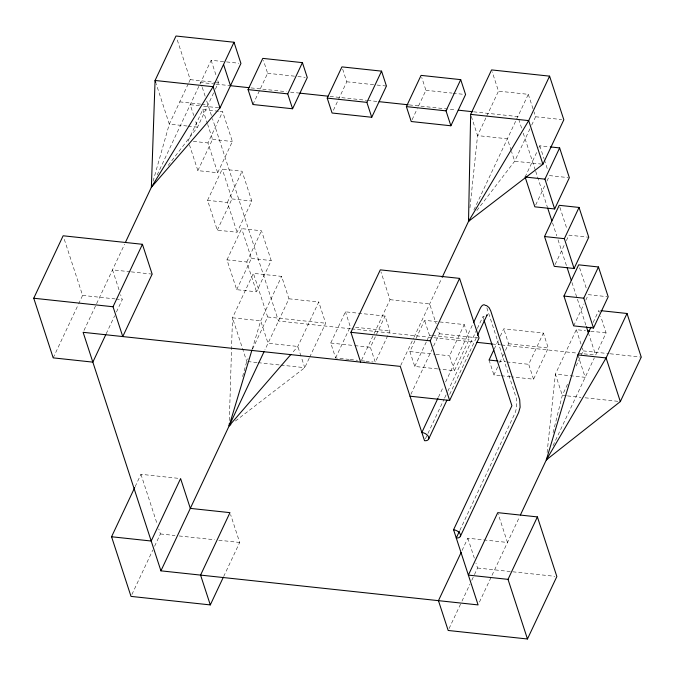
<?xml version="1.0" encoding="UTF-8"?>
<svg xmlns="http://www.w3.org/2000/svg" width="675" height="675" viewBox="0 0 675 675"><rect width="100%" height="100%" fill="white"/><g stroke="black" fill="none" stroke-linecap="round" stroke-linejoin="round"><path stroke-width="0.51" stroke-dasharray="3.38 2.53" d="M229.331 420.576L232.495 317.807L253.412 273.35L281.635 276.379L288.942 298.797L264.904 349.895M469.96 207.765L477.571 135.599L486.287 117.07M547.104 452.571L555.382 374.127L576.307 329.67L585.554 330.657M553.07 432.658L562.309 395.348L567.65 383.999M242.612 376.532L246.729 361.437L248.062 358.602M153.073 181.271L169.307 124.107L188.485 83.354M252.222 349.102L260.71 320.836L281.635 276.379M53.198 357.868L78.14 304.872M78.587 303.927L82.595 295.414L64.108 238.764M188.924 82.426L190.223 79.65L176.639 37.994M84.012 330.421L124.571 244.232M157.165 174.952L211.14 60.269L225.526 61.813M218.472 111.257L202.821 109.578L188.131 140.805L189.101 143.792M213.654 92.872L197.53 127.136L167.392 166.404M215.401 89.168L218.447 82.679L217.814 80.73M106.203 333.737L114.666 315.757M116.446 311.977L122.234 299.675L120.614 294.705M189.43 144.779L197.859 170.623L217.679 172.749L207.951 142.94L222.649 111.713L219.518 111.375M197.859 170.623L212.549 139.396L207.689 124.487M217.679 172.749L232.377 141.522L222.649 111.713M207.546 200.332L222.244 169.104L242.063 171.239L251.792 201.049L237.094 232.276L217.274 230.15L207.546 200.332L227.374 202.466L237.094 232.276M252.939 104.515L267.629 73.288L263.419 60.362M227.374 202.466L242.063 171.239M217.274 230.15L231.972 198.922L222.244 169.104M226.969 259.858L241.658 228.631L261.487 230.766L271.207 260.575L256.517 291.802L236.689 289.676L226.969 259.858L246.788 261.993L256.517 291.802M135.16 486.608L140.948 474.306L178.504 478.347M246.788 261.993L261.487 230.766M236.689 289.676L251.387 258.449L241.658 228.631M333.382 110.261L346.781 81.785L342.571 68.867M131.903 594.506L152.828 550.024M154.609 546.244L160.397 533.942L158.777 528.972M252.517 349.144L267.646 316.988L253.412 273.35M288.942 298.797L318.752 301.995L297.827 346.452L291.651 353.59M412.104 119.686L417.285 108.658M418.584 105.907L425.933 90.29L421.715 77.372M309.201 358.214L304.754 367.673L234.157 421.985M309.648 357.269L325.671 323.215L318.752 301.995M349.169 359.404L335.61 357.944L330.742 343.035L345.44 311.816L385.087 316.069L389.948 330.978L388.167 334.766M223.661 576.526L239.692 542.455L230.614 514.628M335.61 357.944L350.3 326.717L345.44 311.816M361.53 360.231L390.023 299.675L380.945 271.848M387.72 335.711L375.258 362.205L370.389 347.296L385.087 316.069M486.726 116.142L498.496 91.142L492.202 71.845M400.731 365.437L413.64 337.998M414.087 337.053L441.728 278.311M473.884 209.976L528.297 94.34L498.496 91.142M437.712 368.921L414.762 366.449L409.894 351.54L424.592 320.313L464.24 324.574L469.1 339.483L454.402 370.71L438.758 369.031M414.762 366.449L426.338 341.845M426.786 340.9L429.452 335.222L424.592 320.313M529.942 128.798L514.688 161.215L476.862 210.507M531.689 125.094L535.612 116.758L534.018 111.881M410.898 394.31L431.831 349.836M433.612 346.047L439.4 333.745L437.451 327.788M525.116 177.01L537.216 151.293M538.945 147.623L539.806 145.783L549.197 146.796M454.402 370.71L449.542 355.801L464.24 324.574M438.446 397.178L443.391 386.682M445.635 381.915L473.015 323.73M425.427 438.809L444.234 398.841M444.682 397.887L447.373 392.175M447.82 391.23L476.93 329.366M477.377 328.413L482.878 316.744L484.312 316.685M535.705 204.989L545.214 184.781M546.944 181.111L549.534 175.601L568.316 177.618M449.668 394.411L476.997 336.319M494.235 349.026L498.555 339.837M500.285 336.167L503.744 328.818L543.383 333.079L548.252 347.988L533.554 379.215L511.65 376.861M500.167 375.629L493.914 374.954L497.914 366.441M499.702 362.652L503.71 354.139M505.491 350.35L508.604 343.727L503.744 328.818M555.12 264.516L564.629 244.316M566.359 240.637L568.949 235.128L587.731 237.144M533.554 379.215L528.694 364.306L543.383 333.079M459.852 530.356L514.612 413.977A11.99 4.725 -83.9 0 0 515.987 397.102L486.945 308.078A11.99 4.725 -83.9 0 0 486.557 307.074M462.046 550.505L467.834 538.203L507.482 542.464L498.083 513.641M573.674 325.882L584.052 303.843M585.773 300.164L588.372 294.654L607.154 296.671M449.061 628.577L461.531 602.083M461.978 601.138L469.994 584.103M471.774 580.314L474.002 575.589M474.449 574.636L477.562 568.013L475.943 563.043M593.131 322.498L598.792 310.458L599.434 312.407M576.104 366.027L583.225 350.89L582.28 347.996M479.427 602.075L519.539 516.839M553.036 445.66L594.337 357.877M578.18 353.219L595.645 355.101L606.108 332.868L600.699 316.305M483.064 316.727L483.621 318.963M226.555 61.923L238.882 63.247M267.629 73.288L296.84 76.427M297.886 76.537L305.193 77.321M346.781 81.785L375.992 84.923M377.038 85.042L386.429 86.046M425.933 90.29L452.014 93.091M453.06 93.209L464.535 94.441M190.223 79.65L215.308 82.342M216.354 82.46L218.447 82.679M535.612 116.758L561.735 119.568M215.063 84.037L200.678 82.493L201.952 86.392M216.093 84.147L230.479 85.7M251.032 87.902L286.369 91.699M290.537 92.146L299.928 93.158M330.075 96.398L366.559 100.313M367.605 100.432L378.034 101.554M409.227 104.903L456.14 109.941M473.648 111.822L517.835 116.572L521.969 129.237M179.769 101.874L200.669 104.119M201.715 104.237L207.984 104.912M199.463 105.713L190.215 104.718L193.717 115.442M203.58 106.161L220.016 107.924M187.076 126.014L169.307 124.107L156.043 83.438M188.123 126.124L197.53 127.136L194.982 119.34M541.865 164.135L514.688 161.215L511.507 151.47M212.549 139.396L232.377 141.522M193.345 141.37L207.951 142.94M231.972 198.922L251.792 201.049M251.387 258.449L271.207 260.575M130.25 271.763L112.514 269.857L119.315 290.731M131.287 271.873L152.153 274.118M390.023 299.675L429.671 303.936L436.16 323.806M590.692 331.214L606.108 332.868M82.595 295.414L114.936 298.89M115.973 299L122.234 299.675M439.4 333.745L478.001 337.897M267.646 316.988L325.671 323.215M583.225 350.89L609.128 353.675M610.166 353.784L641.25 357.126M355.523 327.282L389.948 330.978M429.452 335.222L431.544 335.45M432.582 335.559L469.1 339.483M508.604 343.727L548.252 347.988M350.612 328.767L278.488 321.022L212.439 118.555M351.658 328.885L474.559 342.09M492.235 343.988L500.572 344.883M501.609 344.993L577.15 353.109M330.742 343.035L353.7 345.507M354.738 345.617L370.389 347.296M409.894 351.54L434.936 354.232M435.983 354.341L449.542 355.801M498.437 361.058L505.744 361.842M506.782 361.952L528.694 364.306M350.215 359.513L357.522 360.298M361.69 360.745L364.821 361.083M365.867 361.201L373.165 361.986M501.213 375.739L510.604 376.751M247.767 361.555L257.091 362.551M258.128 362.669L279.889 365.006M280.918 365.116L304.754 367.673L301.295 357.067M566.452 395.795L562.309 395.348L555.382 374.127L585.191 377.325L578.197 355.885M567.489 395.904L580.956 397.347M585.098 397.794L620.333 401.583M160.397 533.942L175.011 535.511M179.179 535.958L214.65 539.772M218.827 540.219L239.692 542.455M477.562 568.013L554.766 576.315M528.297 94.34L533.706 110.911M539.806 145.783L544.025 158.709M544.345 159.697L547.585 169.636M559.879 207.301L567.008 229.163M579.614 267.823L586.423 288.689M523.243 133.135L535.376 170.345M535.705 171.34L547.358 207.056M552.53 222.91L556.74 235.837M558.039 239.811L566.772 266.591M571.944 282.437L586.111 325.865M588.338 332.682L595.645 355.101M576.307 329.67L581.968 347.034M511.194 150.491L507.381 138.797L477.571 135.599L470.964 115.341M489.046 360.045L493.914 374.954M467.834 538.203L474.322 558.082M211.14 60.269L216.219 75.862M300.974 356.096L297.827 346.452L268.026 343.246L260.71 320.836L232.495 317.807L246.729 361.437M202.264 87.37L205.445 97.116M206.719 101.014L212.119 117.577M202.821 109.578L207.36 123.491M140.948 474.306L157.157 524.002"/><path stroke-width="1.01" d="M468.745 219.274L468.526 221.366L542.911 164.244L563.827 119.787L549.593 76.148L491.569 69.913L470.652 114.37L468.526 221.366L442.176 277.358M229.238 423.723L229.171 425.815L230.833 424.541M251.918 350.106L229.171 425.815L290.967 354.392M600.885 310.677L627.016 313.487L641.25 357.126L620.333 401.583L546.337 459.894L577.876 354.907L590.954 327.122M105.764 334.682L92.846 362.129L53.198 357.868L33.75 298.232L63.138 235.778L142.425 244.299L152.153 274.118L122.766 336.572L113.037 306.754L142.425 244.299M125.457 242.333L151.36 187.287L213.097 86.704L234.014 42.247L175.989 36.011L155.073 80.468L151.36 187.287L220.016 107.924L240.941 63.467L234.014 42.247M248.071 89.606L262.769 58.379L302.417 62.64L307.277 77.541L292.579 108.768L252.939 104.515L248.071 89.606L287.719 93.867L292.579 108.768M287.719 93.867L302.417 62.64M223.214 577.471L210.305 604.91L131.009 596.396L111.561 536.76L134.713 487.553M327.223 98.111L341.921 66.884L381.561 71.137L386.429 86.046L371.731 117.273L332.083 113.012L327.223 98.111L366.871 102.364L371.731 117.273M366.871 102.364L381.561 71.137M483.941 319.958L511.912 405.734L453.575 529.74L478.094 604.91L160.928 570.839L264.009 351.793M406.375 106.608L421.065 75.381L460.713 79.642L465.581 94.551L450.883 125.778L411.235 121.517L406.375 106.608L446.023 110.869L450.883 125.778M446.023 110.869L460.713 79.642M360.636 362.129L350.916 332.311L380.303 269.857L459.591 278.378L479.039 338.006L449.651 400.461L410.012 396.2M549.593 76.148L528.677 120.606L468.526 221.366L469.808 219.696M449.651 400.461L430.203 340.833L459.591 278.378M437.999 398.132L421.841 432.472A5.999 3.637 25.2 0 1 428.667 437.181A5.999 3.637 25.2 0 1 424.533 440.716L400.283 366.39L83.118 332.311L160.928 570.839M473.462 322.777L480.195 308.467A11.99 4.725 -83.9 0 1 485.612 305.581M544.936 179.145L525.116 177.01L534.836 206.828L554.664 208.955L544.936 179.145L559.634 147.918L550.243 146.905M428.6 439.163L446.977 400.123M477.444 335.365L487.249 314.685L486.717 315.47M554.664 208.955L569.354 177.727L559.634 147.918M544.531 236.537L559.229 205.31L579.049 207.444L588.777 237.254L574.079 268.481L554.259 266.355L544.531 236.537L564.351 238.672L574.079 268.481M493.805 349.945L489.046 360.045L497.391 360.948M564.351 238.672L579.049 207.444M563.954 296.063L578.644 264.836L598.463 266.971L608.192 296.781L593.502 328.008L573.674 325.882L563.954 296.063L583.774 298.198L593.502 328.008M459.405 531.309L456.258 537.983A5.999 3.637 25.2 0 0 460.392 534.457A5.999 3.637 25.2 0 0 453.575 529.74M460.333 536.439L518.653 412.501L520.121 407.211L519.699 399.701L490.7 310.812L489.08 307.631L486.439 305.463M461.16 552.395L438.446 600.657L448.175 630.467L527.462 638.989L556.85 576.534L537.401 516.907L497.753 512.646L468.366 575.1L508.013 579.361L527.462 638.989M583.774 298.198L598.463 266.971M520.433 514.941L547.678 457.042M627.016 313.487L606.099 357.944L546.337 459.894M508.013 579.361L537.401 516.907M248.982 87.683L230.479 85.7L223.56 64.471M299.928 93.158L327.999 96.171M379.08 101.663L408.189 104.785M458.232 110.168L472.618 111.713M470.652 114.37L528.677 120.606L542.911 164.244M587.604 330.885L589.663 331.104M476.643 342.309L492.235 343.988M577.876 354.907L606.099 357.944L620.333 401.583M33.75 298.232L113.037 306.754M350.916 332.311L430.203 340.833M111.561 536.76L151.208 541.021L180.596 478.567L190.316 508.385L229.964 512.646L200.576 575.1L210.305 604.91M547.678 208.052L551.88 220.927M567.101 267.578L571.295 280.454M586.432 326.835L588.338 332.682M220.016 107.924L213.097 86.704L155.073 80.468L155.722 82.451"/></g></svg>
